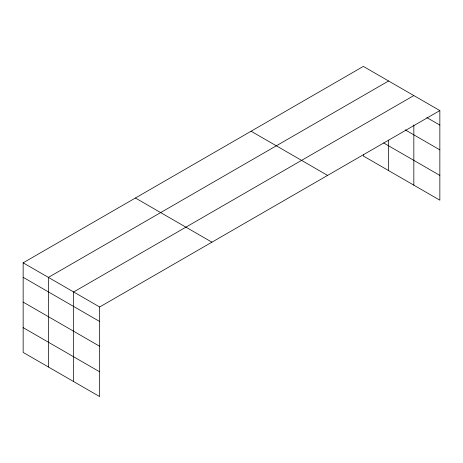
<?xml version="1.0" encoding="UTF-8"?>
<svg xmlns="http://www.w3.org/2000/svg" width="463" height="463" viewBox="0 0 463 463"><rect width="100%" height="100%" fill="white"/><g stroke="black" fill="none" stroke-linecap="round" stroke-linejoin="round"><path stroke-width="0.69" d="M413.835 124.935L413.835 185.159M363.339 154.59L363.339 156.008L439.85 200.178L439.85 110.588L363.339 66.412L23.15 262.822L23.15 352.412L99.661 396.588L99.661 306.992L439.85 110.588M388.59 80.99L48.401 277.401L48.401 366.991M413.835 95.569L73.646 291.974L73.646 381.57M426.845 117.573L439.85 125.085M405.218 129.871L439.85 149.867M383.665 142.957L439.85 175.396M251.079 131.226L327.59 175.402M135.41 198.008L211.921 242.178M23.15 262.822L99.661 306.992M23.15 277.32L99.661 321.49M23.15 302.102L99.661 346.272M23.15 327.63L99.661 371.806M388.59 140.127L388.59 170.581"/></g></svg>
